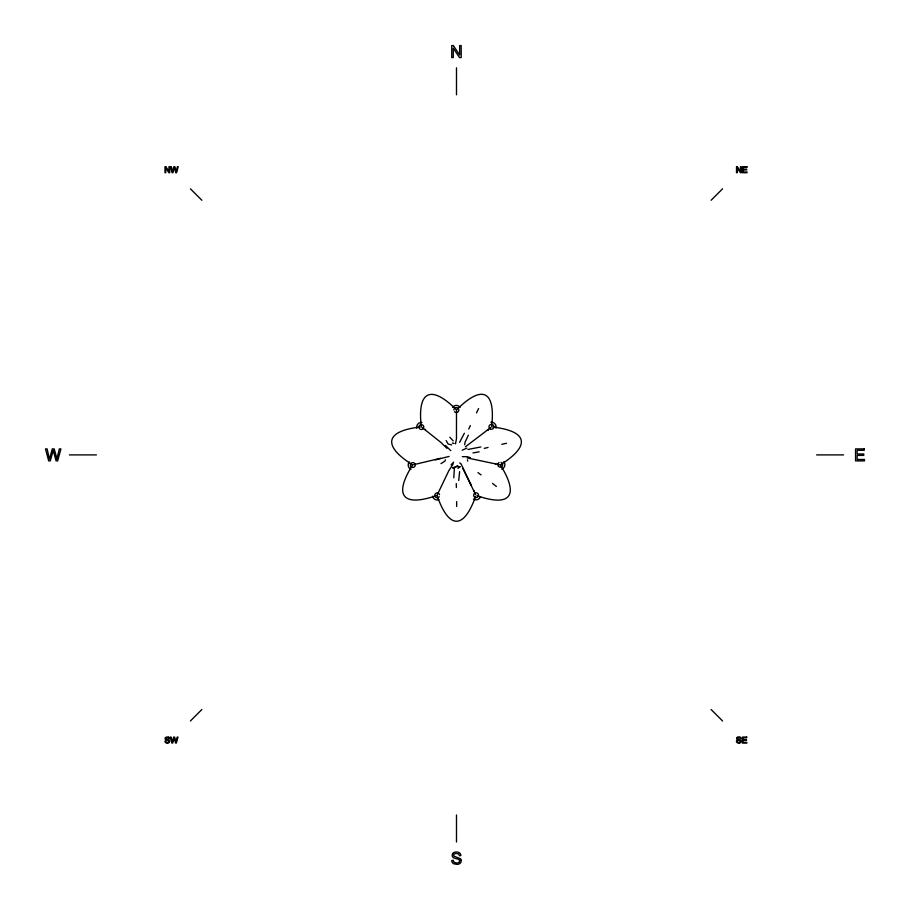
<?xml version="1.0" encoding="UTF-8"?>
<svg xmlns="http://www.w3.org/2000/svg" width="910" height="910" viewBox="0 0 910 910"><rect width="100%" height="100%" fill="white"/><g stroke="black" fill="none" stroke-linecap="round" stroke-linejoin="round"><path stroke-width="1.36" d="M456.649 506.46L456.649 501.626M458.731 480.503L459.618 471.63M491.696 426.301C495.62 391.141 482.493 384.191 457.298 409.193M454.397 467.808L452.406 467.876L457.855 465.875L454.397 467.808L453.783 477.796M53.235 450.473L56.102 460.892L57.637 460.892L60.925 448.903L59.332 448.903L56.852 459.22A32.419 32.419 0 0 0 55.908 454.977L54.202 448.903L52.279 448.903L49.458 459.22L47.127 448.903L45.5 448.903L48.685 460.892L50.3 460.892L53.201 450.348M455.489 443.875L456.467 438.768L456.49 409.898C431.67 384.782 416.996 390.094 421.296 426.335M445.434 459.8L444.899 461.097L440.975 463.645M475.589 496.439C463.736 529.938 448.88 529.233 437.175 495.916M464.384 433.251L459.596 442.34M451.064 464.851L453.612 462.132M468.707 429.065L470.379 425.561M476.465 412.912L478.592 408.545M468.377 435.185L465.067 442.214L464.714 444.728M436.971 495.438L448.869 470.595L453.203 463.85M412.378 465.374C393.222 495.813 403.073 507.223 436.47 495.575M190.406 720.982L201.872 709.516M711.119 200.268L722.574 188.814M457.98 468.388L460.244 466.659L457.935 466.944M458.924 862.396L458.481 862.646A4.482 4.482 0 0 1 454.511 862.396M491.07 427.279L465.42 446.81M500.796 464.589C530.689 445.752 528.039 431.147 492.742 427.04M466.784 448.152L462.212 450.222M440.736 458.253L413.379 464.76M435.355 459.914L449.074 456.433M484.245 448.357L488.056 447.47M501.774 444.33L506.517 443.272M480.844 446.947L467.933 449.472M420.238 427.04C384.475 431.044 382.905 446.184 412.207 464.6M479.138 451.838L472.972 452.918M736.474 741.149L737.225 741.081A1.695 1.695 0 0 0 737.418 741.752C738.237 743.504 742.037 741.809 739.705 740.569A12.535 12.535 0 0 0 738.909 740.365L737.873 740.069A1.57 1.57 0 0 1 736.884 737.737M462.291 456.695L467.092 456.672L470.424 457.707M69.388 454.898L96.403 454.898M816.588 454.898L843.593 454.898M467.149 457.935L500.363 464.908M451.69 444.91L448.073 444.012L446.127 440.542M452.338 443.011L454.113 443.454M477.022 495.711C511.113 507.53 519.041 494.96 500.614 465.374M454.488 862.43L454.01 862.1A2.184 2.184 0 0 1 453.567 861.542L453.169 860.212L451.69 860.644A3.924 3.924 0 0 0 453.772 863.829L457.104 864.398A5.289 5.289 0 0 0 459.345 863.829L459.8 863.533A3.401 3.401 0 0 0 460.676 862.623A3.606 3.606 0 0 0 460.915 862.191A3.253 3.253 0 0 0 461.222 860.814A3.401 3.401 0 0 0 461.199 860.303M453.203 440.906L449.836 437.232M445.456 445.445L450.791 450.655M477.966 472.608L481.06 474.906M492.515 483.392L496.382 486.463M459.755 462.872L461.051 463.907L471.05 484.882M459.175 859.757L458.629 859.404A4.436 4.436 0 0 0 457.969 859.142L457.502 859.006A39.562 39.562 0 0 0 456.536 858.767L454.226 858.096A4.141 4.141 0 0 1 453.43 857.675L452.93 857.265A2.923 2.923 0 0 1 452.679 853.637M421.853 427.29L440.702 442.26L446.912 448.334M190.406 188.814L201.872 200.268M711.119 709.516L722.574 720.982M475.702 494.744L462.633 468.104M469.787 482.459L471.073 485.246M467.501 459.8L467.672 461.086M456.285 483.574L456.365 487.555M456.49 67.795L456.49 94.799M456.49 814.985L456.49 842M168.475 737.168A1.774 1.774 0 0 1 169.556 738.772L167.497 737.68A3.276 3.276 0 0 0 166.996 737.691L165.961 738.727L167.383 739.534A17.131 17.131 0 0 1 168.02 739.693C171.296 740.148 169.01 744.448 166.439 743.049A2.036 2.036 0 0 1 164.926 741.149L165.7 741.081A1.695 1.695 0 0 0 165.904 741.752C166.826 743.595 170.545 741.616 168.191 740.569A12.535 12.535 0 0 0 167.394 740.365L166.234 740.023A1.57 1.57 0 0 1 165.358 737.737M168.464 737.214A2.935 2.935 0 0 0 166.086 737.259A1.627 1.627 0 0 0 165.438 737.771M736.452 741.149A2.036 2.036 0 0 0 737.953 743.06C740.524 744.426 742.833 740.183 739.534 739.693A17.131 17.131 0 0 0 738.897 739.534L737.487 738.727L738.51 737.691A3.276 3.276 0 0 1 739.011 737.68L741.07 738.772A1.774 1.774 0 0 0 740.001 737.168M737.601 737.259A2.935 2.935 0 0 1 739.978 737.214M736.952 737.771A1.627 1.627 0 0 1 737.601 737.236M461.188 860.348A2.912 2.912 0 0 0 460.449 858.744L454.01 856.162A1.331 1.331 0 0 1 453.692 855.514A1.627 1.627 0 0 1 453.669 855.013A1.467 1.467 0 0 1 453.919 854.354L455.444 853.478L458.105 853.728A2.059 2.059 0 0 1 458.959 854.49L459.334 855.696L460.858 855.582A3.64 3.64 0 0 0 460.13 853.489A3.219 3.219 0 0 0 459.402 852.807L458.697 852.431A5.085 5.085 0 0 0 457.889 852.169L457.002 852.033A7.553 7.553 0 0 0 456.046 852.01A5.767 5.767 0 0 0 454.147 852.397L453.476 852.772A2.98 2.98 0 0 0 452.645 853.603M459.197 859.734A1.683 1.683 0 0 1 459.015 862.259M410.933 469.298A4.675 4.675 0 0 1 409.307 461.973M413.072 467.467A2.434 2.434 0 0 1 410.535 464.248A2.434 2.434 0 0 1 414.505 463.258A2.434 2.434 0 0 1 413.777 467.285M425.448 429.338A4.675 4.675 0 0 1 425.209 429.736M416.825 428.257A4.675 4.675 0 0 1 421.978 422.456M419.965 429.099A2.434 2.434 0 0 1 420.033 425.038A2.434 2.434 0 0 1 423.753 426.665A2.434 2.434 0 0 1 420.807 429.463M452.588 407.271A4.675 4.675 0 0 1 460.096 407.316M453.885 410.012A2.434 2.434 0 0 1 457.048 407.748A2.434 2.434 0 0 1 458.378 411.4A2.434 2.434 0 0 1 454.5 411.695M490.82 422.183A4.675 4.675 0 0 1 495.939 428.041M488.317 430.305A4.675 4.675 0 0 1 487.987 429.986M503.799 461.677A4.675 4.675 0 0 1 501.672 469.15M495.552 464.441A4.675 4.675 0 0 1 495.7 463.531M501.069 462.416A2.434 2.434 0 0 1 502.252 466.057A2.434 2.434 0 0 1 498.43 466.341A2.434 2.434 0 0 1 499.044 462.564M480.571 496.564A4.675 4.675 0 0 1 473.518 499.101M473.769 491.138A4.675 4.675 0 0 1 474.19 490.934M477.932 493.595A2.434 2.434 0 0 1 476.84 497.52A2.434 2.434 0 0 1 473.666 494.983A2.434 2.434 0 0 1 477.238 493.049M438.927 499.692A4.675 4.675 0 0 1 432.603 496.2M439.246 496.678A2.434 2.434 0 0 1 435.424 497.019A2.434 2.434 0 0 1 436.004 493.22A2.434 2.434 0 0 1 439.553 494.676M176.187 171.808L176.176 171.876A16.209 16.209 0 0 0 175.71 169.749L174.856 166.712L173.89 166.712L172.479 171.876L171.319 166.712L170.5 166.712L172.092 172.718L172.9 172.718L174.356 167.44L175.801 172.718L176.574 172.718L178.212 166.712L177.416 166.712L176.21 171.728M175.96 742.162L175.948 742.241A16.209 16.209 0 0 0 175.471 740.114L174.618 737.077L173.662 737.077L172.252 742.241L171.08 737.077L170.272 737.077L171.865 743.072L172.673 743.072L174.117 737.805L175.573 743.072L176.335 743.072L177.985 737.077L177.188 737.077L175.96 742.162M453.362 45.591L451.735 45.591L451.735 57.592L453.26 57.592L453.26 48.162L459.561 57.592L461.188 57.592L461.188 45.591L459.664 45.591L459.664 55.009L453.362 45.591M165.802 166.712L164.994 166.712L164.994 172.718L165.745 172.718L165.745 167.997L168.896 172.718L169.715 172.718L169.715 166.712L168.953 166.712L168.953 171.421L165.802 166.712M737.316 166.712L736.509 166.712L736.509 172.718L737.271 172.718L737.271 167.997L740.421 172.718L741.229 172.718L741.229 166.712L740.467 166.712L740.467 171.421L737.316 166.712M746.917 166.712L742.583 166.712L742.583 172.718L747.053 172.718L747.053 172.001L743.379 172.001L743.379 169.965L746.689 169.965L746.689 169.26L743.379 169.26L743.379 167.429L746.917 167.429L746.917 166.712M864.227 448.903L855.548 448.903L855.548 460.892L864.5 460.892L864.5 459.482L857.14 459.482L857.14 455.398L863.772 455.398L863.772 453.988L857.14 453.988L857.14 450.313L864.227 450.313L864.227 448.903M746.689 737.077L742.344 737.077L742.344 743.072L746.826 743.072L746.826 742.367L743.14 742.367L743.14 740.331L746.462 740.331L746.462 739.625L743.14 739.625L743.14 737.783L746.689 737.783L746.689 737.077M490.058 428.837A2.434 2.434 0 0 0 493.857 426.995A2.434 2.434 0 0 0 490.365 424.617A2.434 2.434 0 0 0 490.058 428.837"/></g></svg>
